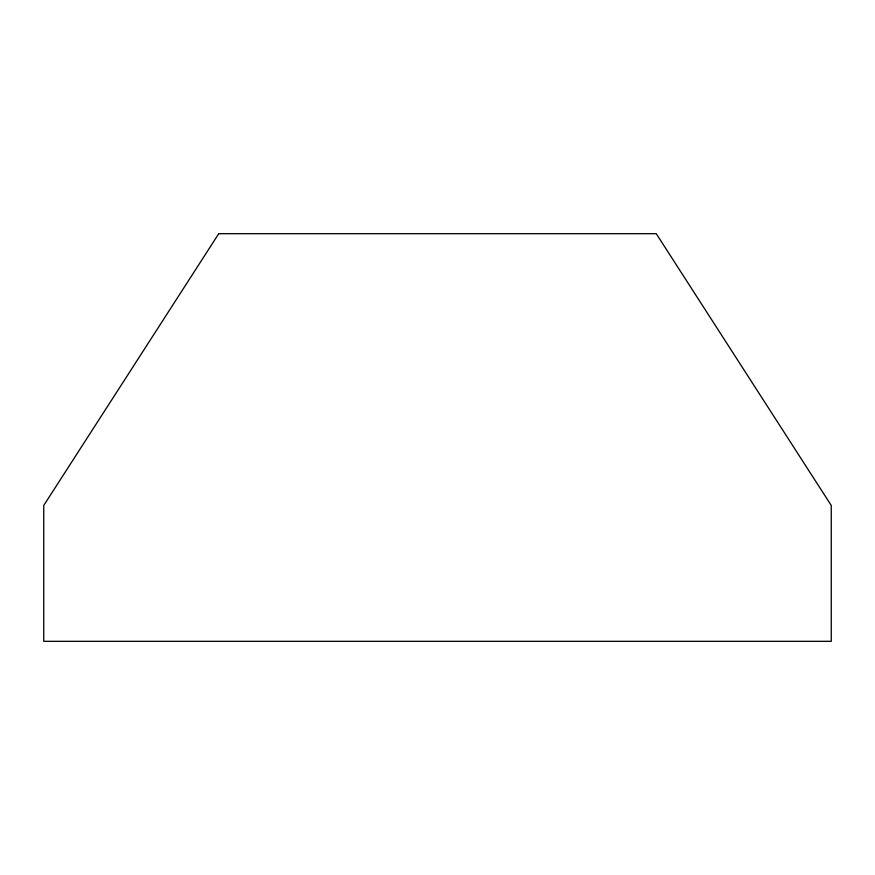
<?xml version="1.0" encoding="UTF-8"?>
<svg xmlns="http://www.w3.org/2000/svg" width="875" height="875" viewBox="0 0 875 875"><rect width="100%" height="100%" fill="white"/><g stroke="black" fill="none" stroke-linecap="round" stroke-linejoin="round"><path stroke-width="1.31" d="M218.75 233.68L43.75 505.444L43.75 641.32L831.25 641.32L831.25 505.444L656.25 233.68L218.75 233.68"/></g></svg>
